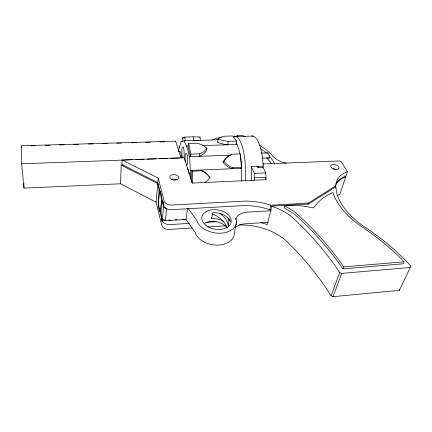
<?xml version="1.0" encoding="UTF-8"?>
<svg xmlns="http://www.w3.org/2000/svg" width="432" height="432" viewBox="0 0 432 432"><rect width="100%" height="100%" fill="white"/><g stroke="black" fill="none" stroke-linecap="round" stroke-linejoin="round"><path stroke-width="0.65" d="M190.436 178.362C190.21 165.753 190.469 151.994 183.908 140.827L181.121 141.712L178.967 148.214L178.61 151.54M191.657 182.261L191.722 170.397L192.586 171.18L201.312 170.813A18.625 17.631 -45.2 0 1 209.887 177.39A18.814 17.933 -50.5 0 1 205.313 182.293M192.515 183.109L192.586 171.18M335.318 187.553L335.929 184.718A39.56 22.21 18.3 0 1 347.447 171.693L341.156 161.595L339.628 160.931L262.537 164.02M241.402 181.262C241.898 168.458 242.152 154.548 236.207 142.927M192.229 227.972L169.366 229.424A6.512 4.363 5.8 0 1 161.822 225.418L156.119 202.176L120.55 183.767L121.208 165.186L123.898 165.083M265.518 177.86L266.344 179.647L192.283 183.076L184.135 157.729L122.11 159.991L121.943 164.538L157.783 182.585L160.218 192.035L160.31 191.025L161.168 194.362L161.077 195.372L162.934 202.603L163.031 201.587L163.814 204.617L163.717 205.632A6.696 4.325 6 0 0 171.482 209.65L241.207 205.74A53.131 35.581 13.3 0 1 266.706 208.737L269.681 209.693L271.015 209.617M251.159 180.77L251.559 172.94L251.343 166.612L263.212 166.126L263.131 163.631A32.087 10.109 88 0 0 251.689 136.026M218.041 138.98A17.701 6.383 4.8 0 0 228.166 141.313L227.858 144.774A17.653 6.453 4.8 0 1 217.766 142.425L218.041 138.98A18.198 6.739 5.1 0 1 224.548 136.204L232.724 135.972L236.482 141.059L236.153 144.504M238.448 225.04A51.624 35.818 13.7 0 1 284.197 239.042A461.452 363.188 -29.3 0 1 327.04 289.553L331.052 295.758L333.013 296.671L399.379 290.347L410.233 267.494L410.4 265.448L406.566 261.392A228.404 179.798 16.8 0 0 369.209 230.078L365.834 227.826A74.606 41.067 19.9 0 1 338.704 198.709L336.879 193.828L335.756 186.813L308.637 203.99L271.814 206.091L267.289 224.597A51.991 35.77 13.6 0 0 260.885 222.626M156.119 202.176L157.696 183.589L121.208 165.186M157.783 182.585L158.171 178.033L122.11 159.991M164.975 220.412L162.13 220.622L162.319 218.668L162.427 219.105L165.461 220.703L186.068 219.467L195.161 232.492A19.899 13.343 9.8 0 0 216.443 245.111A19.899 13.343 9.8 0 0 234.225 233.501L236.585 221.719M162.427 219.105L163.652 204.692L163.096 202.527L162.902 204.552L161.806 200.27C160.574 207.155 160.79 213.932 162.13 220.622M399.379 290.347L399.476 289.316M165.461 220.703L166.66 208.759L163.571 207.155M179.253 148.117L179.469 146.113M186.068 219.467L187.515 208.251M224.1 221.643A14.666 9.779 9.8 0 0 211.756 218.56L212.728 212.657A14.785 9.752 9.8 0 1 230.234 221.503L229.311 218.975M228.118 227.14L228.355 225.877A45.252 29.905 7.1 0 0 227.788 217.264M235.672 219.51L235.931 218.203A17.226 11.2 12.6 0 1 247.088 212.15L271.091 210.735M188.546 143.51L190.955 154.121L190.409 156.643L188.023 146.048L188.546 143.51L197.143 143.24A18.749 13.943 12.9 0 1 206.971 148.214L206.361 150.73A18.322 13.414 12.4 0 1 199.066 156.33L199.649 153.819A18.409 13.43 12.4 0 0 206.971 148.214M254.092 180.425L254.642 177.822L254.313 173.383L251.321 166.66M258.206 167.6L258.482 166.32M262.791 168.037L263.212 166.126M265.426 179.901L266.02 177.309L265.685 172.886L263.169 167.503L257.845 167.719L257.008 165.888M269.681 209.693L270.767 205.216L308.394 203.089L335.918 185.69M284.715 205.794L284.191 207.792L294.251 213.948L300.704 219.861A499.057 385.236 -27.3 0 1 340.427 265.237L342.949 268.877L403.234 263.795L404.147 261.819L403.223 260.831A221.978 173.837 16.7 0 0 366.838 230.229L356.783 223.16A80.114 43.929 19.9 0 1 334.498 196.727L332.959 192.532L332.073 192.904A89.456 53.525 21.6 0 0 316.391 204.26L313.54 207.862L306.941 206.663A65.324 42.741 17.4 0 0 286.049 205.664L284.715 205.794L294.808 211.95L301.282 217.863A501.39 386.338 -27.1 0 1 341.172 263.223L343.705 266.863L342.949 268.877M308.021 204.352L308.394 203.089M335.367 188.012L335.756 186.813M345.017 175.792L345.708 176.92L339.876 194.432A38.324 22.577 19 0 0 337.014 195.755M347.447 171.693L346.021 175.975A39.328 22.286 18.4 0 0 335.912 184.075M331.052 295.758L339.719 272.473L335.475 266.269A486.454 375.365 -26.8 0 0 290.558 215.838A53.438 35.521 13.3 0 0 279.801 209.396L271.814 206.091M333.013 296.671L341.761 273.391L410.233 267.494M241.612 167.443L233.156 167.794L232.146 168.718A18.268 16.967 46.6 0 1 222.971 162.27L223.927 161.303A18.463 17.242 49.5 0 1 231.709 154.181L240.143 153.884L241.612 167.443L240.559 168.372M231.044 154.85L231.709 154.181M175.338 141.448L175.651 141.151L180.949 157.966M187.294 169.09L187.52 168.88A6.016 1.285 87.5 0 1 189.086 174.053M234.527 136.987L236.299 136.647M236.288 136.258L237.46 135.491L243.065 135.329L243.626 136.55M181.121 141.712L182.299 141.674L182.137 138.04L184.945 137.074L193.352 136.836A17.572 1.096 -2.4 0 1 200.119 137.084L200.275 140.735M343.705 266.863L404.147 261.819M268.142 222.361L244.604 223.852A16.94 11.264 12.7 0 0 235.273 227.664M207.7 226.984L225.855 225.828M189.319 223.382L169.884 224.586A6.561 4.352 5.9 0 1 162.286 220.574L162.146 222.032L161.39 218.981L161.53 217.523L159.721 210.249L159.592 211.707C156.406 202.532 161.195 192.726 157.696 183.589M206.075 222.345L216.13 221.724M168.334 220.207L170.348 220.088M175.057 219.807L177.071 219.683M182.45 219.359L184.464 219.24M175.651 141.151L21.6 145.773L21.676 163.782L23.965 188.147L120.55 183.767M254.642 177.822L266.02 177.309M254.313 173.383L265.685 172.886M190.474 170.446L241.753 168.323M262.089 158.139L269.633 157.853A2.317 0.788 88.4 0 0 269.131 155.407L267.899 152.885L260.939 153.133M189.167 156.686L230.71 155.185M21.676 163.782L122.483 160.105M123.827 160.056L132.565 159.737M135.923 159.613L143.986 159.316M147.35 159.197L156.087 158.879M159.446 158.755L167.508 158.458M170.872 158.339L179.604 158.02M190.955 154.121L199.649 153.819M186.797 146.086L188.023 146.048M202.565 145.584L237.335 144.466M183.908 140.827L218.246 139.795M31.126 145.795L35.17 145.67M45.279 145.368L49.993 145.222M59.427 144.941L64.147 144.796M73.58 144.515L78.3 144.374M88.409 144.067L93.123 143.926M102.557 143.64L107.276 143.5M116.71 143.213L121.424 143.073M131.533 142.771L136.253 142.625M145.687 142.344L150.406 142.198M159.84 141.917L164.554 141.777M228.166 141.313L236.482 141.059M182.137 138.04L184.037 137.986M235.818 136.571L253.022 136.075M243.513 136.436L245.484 136.382L243.691 136.717M221.47 137.354L220.142 137.392A16.945 7.841 -10.3 0 0 212.074 140.162M270.767 205.216L267.77 204.26A53.482 35.516 13.3 0 0 242.12 201.231L171.974 205.049A6.739 4.315 6.1 0 1 164.16 201.031L158.171 178.033M339.719 272.473L341.761 273.391M208.937 176.575L209.887 177.39M201.312 170.813L200.399 170.035A18.517 17.539 -45.2 0 1 207.846 175.122M188.374 208.672L196.879 220.585A20.239 13.273 9.8 0 0 221.135 233.177A20.239 13.273 9.8 0 0 235.931 218.203M237.46 135.491L238.005 136.712M211.367 217.404L211.756 218.56M21.6 145.773L21.811 147.388M181.229 156.557L181.435 157.847M184.945 137.074L185.112 140.789M193.352 136.836L193.514 140.54A17.566 0.994 -2.4 0 1 198.655 140.621M23.927 183.578L23.965 188.147M179.167 151.297A9.477 1.912 87.7 0 1 181.575 158.015M336.118 184.118A39.28 22.302 18.4 0 1 345.708 176.92M170.932 179.555A4.477 2.765 6.3 0 1 176.332 179.755M333.11 168.788A4.239 2.365 15.6 0 1 335.216 169.366M222.971 162.27A18.355 17.15 49.4 0 1 226.924 157.491M227.626 156.946A18.355 17.15 49.4 0 1 229.117 155.984M217.766 142.425A18.144 6.809 5.1 0 1 218.09 142.123M200.119 137.084A18.117 1.166 -2.4 0 1 199.427 137.155M233.156 167.794A18.371 17.053 46.7 0 1 223.927 161.303M185.312 161.687A5.999 1.274 87.8 0 1 185.085 157.14L185.182 155.752A5.999 1.274 87.8 0 1 187.186 155.196A5.999 1.274 87.8 0 1 187.11 164.527L186.808 165.002A5.999 1.274 87.8 0 1 186.478 165.078M182.65 157.934A5.875 1.215 87.9 0 1 182.115 155.887L181.796 151.502A5.875 1.215 87.9 0 1 182.606 146.961A5.875 1.215 87.9 0 1 183.94 149.542L184.205 155.455A5.875 1.215 87.9 0 1 183.859 157.707M204.73 223.193A14.602 9.79 9.8 0 1 227.167 227.799M233.399 137.025A32.303 9.32 87.9 0 1 242.741 148.414A32.303 9.32 87.9 0 1 245.241 181.078M212.566 213.948A27.977 18.776 8.6 0 1 227.005 227.961M219.974 213.311A28.156 18.738 8.6 0 1 228.355 225.877M269.633 157.853A17.404 5.886 89 0 1 267.548 157.88M267.095 153.171A5.519 1.868 88.4 0 1 267.899 152.885M286.367 163.139A16.011 8.932 12.8 0 1 273.202 156.514A60.934 36.11 9.3 0 0 259.481 145.125M260.485 148.419A57.256 33.923 9.3 0 1 266.193 152.971M269.055 155.822A57.256 33.923 9.3 0 1 274.838 164.095M266.625 157.95A56.97 34.025 9.3 0 1 271.609 163.885M159.446 191.074L158.398 202.943L159.575 210.314L159.754 208.37L160.488 211.334C161.325 204.8 161.887 198.288 160.369 191.948L160.191 193.963L159.446 191.074M171.752 179.447A4.504 2.754 6.3 0 0 178.762 177.854A4.504 2.754 6.3 0 0 172.341 174.712A4.504 2.754 6.3 0 0 171.752 179.447M331.609 167.832A4.261 2.354 15.5 0 0 338.753 168.674A4.261 2.354 15.5 0 0 334.427 164.511A4.261 2.354 15.5 0 0 331.609 167.832M205.999 225.401A14.85 9.736 9.8 0 0 230.715 223.587A14.85 9.736 9.8 0 0 212.89 209.693A14.85 9.736 9.8 0 0 205.999 225.401"/></g></svg>
